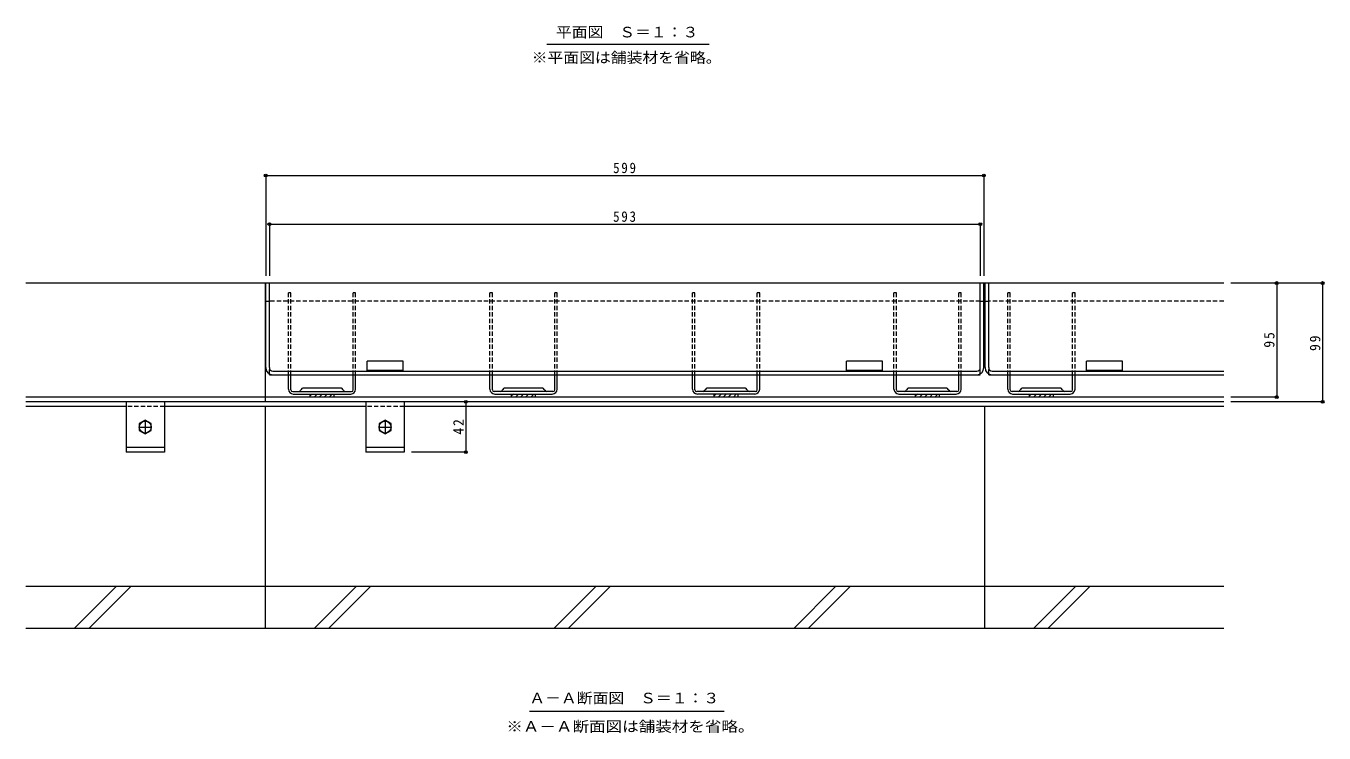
# Model space of a CAD drawing. Units: millimetres at full size, sheet at 1:3. Extents: x -1082 to 1176, y -818 to 815.
# Drawn here: x -1049 to 34, y -679 to -89 of the extents above; entities that cross this region are included whole.
import ezdxf
from ezdxf.enums import TextEntityAlignment as Align

# ---------------------------------------------------------------- set-up
doc = ezdxf.new("R2010")
doc.units = ezdxf.units.MM
doc.header["$LTSCALE"] = 3
doc.header["$PDMODE"] = 32
doc.header["$PDSIZE"] = 2.4
doc.linetypes.add('CHAIN1', pattern=[8, 5, -1, 1, -1])
doc.linetypes.add('DASHED1', pattern=[1.8, 1.2, -0.6])
for name, color, linetype, lineweight in [('B-1', 2, 'Continuous', 9), ('B-2', 3, 'Continuous', 9), ('B-3', 4, 'Continuous', 9), ('B-4', 7, 'Continuous', 9), ('B-5', 7, 'Continuous', 9), ('B-8', 3, 'Continuous', 9), ('B-A', 2, 'Continuous', 9), ('B-F', 6, 'Continuous', 9)]:
    doc.layers.add(name, color=color, linetype=linetype, lineweight=lineweight)
doc.styles.add('ＭＳ ゴシック', font='')
doc.styles.get('ＭＳ ゴシック').set_extended_font_data('MS Gothic')

msp = doc.modelspace()

# ---------------------------------------------------------------- linework, layer by layer
at = {"layer": 'B-1'}
for p, q in [((-848.672, -303.606), (-1048.672, -303.606)), ((-849.172, -303.606), (-849.172, -402.606)), ((-49.672, -303.606), (-249.672, -303.606)), ((-49.672, -398.606), (-1048.672, -398.606)), ((-49.672, -402.606), (-1048.672, -402.606))]:
    msp.add_line(p, q, dxfattribs=at)
at = {"layer": 'B-2'}
for p, q in [((-249.672, -303.607), (-848.672, -303.607)), ((-848.672, -374.106), (-848.672, -303.607)), ((-845.672, -374.106), (-845.672, -303.607)), ((-252.672, -374.106), (-252.672, -303.607)), ((-249.672, -374.106), (-249.672, -303.607)), ((-49.672, -303.607), (-248.672, -303.607)), ((-248.672, -374.106), (-248.672, -303.607)), ((-245.672, -374.106), (-245.672, -303.607)), ((-848.672, -318.607), (-845.672, -318.607)), ((-252.672, -318.607), (-249.672, -318.607)), ((-248.672, -318.607), (-245.672, -318.607)), ((-842.672, -377.106), (-255.672, -377.106)), ((-764.172, -377.106), (-764.172, -368.606)), ((-764.172, -376.106), (-734.172, -376.106)), ((-364.172, -377.106), (-364.172, -368.606)), ((-364.172, -376.106), (-334.172, -376.106)), ((-242.672, -377.106), (-49.672, -377.106)), ((-164.172, -377.106), (-164.172, -368.606)), ((-164.172, -376.106), (-134.172, -376.106)), ((-845.672, -380.106), (-845.672, -379.303)), ((-845.672, -380.106), (-252.672, -380.106)), ((-252.672, -380.106), (-252.672, -379.303)), ((-245.672, -380.106), (-245.672, -379.303)), ((-245.672, -380.106), (-49.672, -380.106))]:
    msp.add_line(p, q, dxfattribs=at)
at = {"layer": 'B-2', "linetype": 'DASHED1'}
for p, q in [((-845.672, -379.303), (-845.672, -374.106)), ((-252.672, -379.303), (-252.672, -374.106)), ((-245.672, -379.303), (-245.672, -374.106))]:
    msp.add_line(p, q, dxfattribs=at)
at = {"layer": 'B-2'}
for points in [[(-734.172, -377.106), (-734.172, -368.606), (-764.172, -368.606)], [(-334.172, -377.106), (-334.172, -368.606), (-364.172, -368.606)], [(-134.172, -377.106), (-134.172, -368.606), (-164.172, -368.606)]]:
    msp.add_lwpolyline(points, dxfattribs=at)
for centre, radius, start, end in [((-842.672, -374.106), 6, 180, 270), ((-842.672, -374.106), 3, 180, 270), ((-255.672, -374.106), 6, 270, 0), ((-255.672, -374.106), 3, 270, 0), ((-242.672, -374.106), 6, 180, 270), ((-242.672, -374.106), 3, 180, 270)]:
    msp.add_arc(centre, radius, start, end, dxfattribs=at)
at = {"layer": 'B-3', "linetype": 'DASHED1'}
for p, q in [((-829.672, -311.607), (-827.672, -311.607)), ((-829.672, -380.106), (-829.672, -311.607)), ((-827.672, -380.106), (-827.672, -311.607)), ((-775.672, -311.607), (-773.672, -311.607)), ((-775.672, -380.106), (-775.672, -311.607)), ((-773.672, -380.106), (-773.672, -311.607)), ((-661.672, -311.607), (-659.672, -311.607)), ((-661.672, -380.106), (-661.672, -311.607)), ((-659.672, -380.106), (-659.672, -311.607)), ((-607.672, -311.607), (-605.672, -311.607)), ((-607.672, -380.106), (-607.672, -311.607)), ((-605.672, -380.106), (-605.672, -311.607)), ((-492.672, -311.607), (-490.672, -311.607)), ((-492.672, -380.106), (-492.672, -311.607)), ((-490.672, -380.106), (-490.672, -311.607)), ((-438.672, -311.607), (-436.672, -311.607)), ((-438.672, -380.106), (-438.672, -311.607)), ((-436.672, -380.106), (-436.672, -311.607)), ((-324.672, -311.607), (-322.672, -311.607)), ((-324.672, -380.106), (-324.672, -311.607)), ((-322.672, -380.106), (-322.672, -311.607)), ((-270.672, -311.607), (-268.672, -311.607)), ((-270.672, -380.106), (-270.672, -311.607)), ((-268.672, -380.106), (-268.672, -311.607)), ((-229.672, -311.607), (-227.672, -311.607)), ((-229.672, -380.106), (-229.672, -311.607)), ((-227.672, -380.106), (-227.672, -311.607)), ((-175.672, -311.607), (-173.672, -311.607)), ((-175.672, -380.106), (-175.672, -311.607)), ((-173.672, -380.106), (-173.672, -311.607))]:
    msp.add_line(p, q, dxfattribs=at)
at = {"layer": 'B-3'}
for p, q in [((-829.672, -380.106), (-827.672, -380.106)), ((-829.672, -392.106), (-829.672, -380.106)), ((-827.672, -392.606), (-827.672, -380.106)), ((-775.672, -380.106), (-773.672, -380.106)), ((-775.672, -392.606), (-775.672, -380.106)), ((-773.672, -392.106), (-773.672, -380.106)), ((-661.672, -380.106), (-659.672, -380.106)), ((-661.672, -392.106), (-661.672, -380.106)), ((-659.672, -392.606), (-659.672, -380.106)), ((-607.672, -380.106), (-605.672, -380.106)), ((-607.672, -392.606), (-607.672, -380.106)), ((-605.672, -392.106), (-605.672, -380.106)), ((-492.672, -380.106), (-490.672, -380.106)), ((-492.672, -392.106), (-492.672, -380.106)), ((-490.672, -392.606), (-490.672, -380.106)), ((-438.672, -380.106), (-436.672, -380.106)), ((-438.672, -392.606), (-438.672, -380.106)), ((-436.672, -392.106), (-436.672, -380.106)), ((-324.672, -380.106), (-322.672, -380.106)), ((-324.672, -392.106), (-324.672, -380.106)), ((-322.672, -392.606), (-322.672, -380.106)), ((-270.672, -380.106), (-268.672, -380.106)), ((-270.672, -392.606), (-270.672, -380.106)), ((-268.672, -392.106), (-268.672, -380.106)), ((-229.672, -380.106), (-227.672, -380.106)), ((-229.672, -392.106), (-229.672, -380.106)), ((-227.672, -392.606), (-227.672, -380.106)), ((-175.672, -380.106), (-173.672, -380.106)), ((-175.672, -392.606), (-175.672, -380.106)), ((-173.672, -392.106), (-173.672, -380.106)), ((-826.172, -394.106), (-777.172, -394.106)), ((-825.672, -396.106), (-777.672, -396.106)), ((-786.422, -391.106), (-816.922, -391.106)), ((-810.128, -396.106), (-811.672, -397.65)), ((-805.886, -396.106), (-808.386, -398.606)), ((-801.643, -396.106), (-804.143, -398.606)), ((-797.4, -396.106), (-799.9, -398.606)), ((-793.158, -396.106), (-795.658, -398.606)), ((-791.672, -398.606), (-791.672, -396.106)), ((-609.172, -394.106), (-658.172, -394.106)), ((-657.672, -396.106), (-609.672, -396.106)), ((-618.422, -391.106), (-648.922, -391.106)), ((-642.128, -396.106), (-643.672, -397.65)), ((-637.886, -396.106), (-640.386, -398.606)), ((-633.643, -396.106), (-636.143, -398.606)), ((-629.4, -396.106), (-631.9, -398.606)), ((-625.158, -396.106), (-627.658, -398.606)), ((-623.672, -398.606), (-623.672, -396.106)), ((-440.172, -394.106), (-489.172, -394.106)), ((-440.672, -396.106), (-488.672, -396.106)), ((-449.422, -391.106), (-479.922, -391.106)), ((-473.128, -396.106), (-474.672, -397.65)), ((-468.886, -396.106), (-471.386, -398.606)), ((-464.643, -396.106), (-467.143, -398.606)), ((-460.4, -396.106), (-462.9, -398.606)), ((-456.158, -396.106), (-458.658, -398.606)), ((-454.672, -398.606), (-454.672, -396.106)), ((-272.172, -394.106), (-321.172, -394.106)), ((-320.672, -396.106), (-272.672, -396.106)), ((-281.422, -391.106), (-311.922, -391.106)), ((-305.128, -396.106), (-306.672, -397.65)), ((-300.886, -396.106), (-303.386, -398.606)), ((-296.643, -396.106), (-299.143, -398.606)), ((-292.4, -396.106), (-294.9, -398.606)), ((-288.158, -396.106), (-290.658, -398.606)), ((-286.672, -398.606), (-286.672, -396.106)), ((-177.172, -394.106), (-226.172, -394.106)), ((-225.672, -396.106), (-177.672, -396.106)), ((-186.422, -391.106), (-216.922, -391.106)), ((-210.128, -396.106), (-211.672, -397.65)), ((-205.886, -396.106), (-208.386, -398.606)), ((-201.643, -396.106), (-204.143, -398.606)), ((-197.4, -396.106), (-199.9, -398.606)), ((-193.158, -396.106), (-195.658, -398.606)), ((-191.672, -398.606), (-191.672, -396.106))]:
    msp.add_line(p, q, dxfattribs=at)
for points in [[(-791.672, -398.606), (-811.672, -398.606), (-811.672, -396.106)], [(-623.672, -398.606), (-643.672, -398.606), (-643.672, -396.106)], [(-454.672, -398.606), (-474.672, -398.606), (-474.672, -396.106)], [(-286.672, -398.606), (-306.672, -398.606), (-306.672, -396.106)], [(-191.672, -398.606), (-211.672, -398.606), (-211.672, -396.106)]]:
    msp.add_lwpolyline(points, dxfattribs=at)
for centre, radius, start, end in [((-825.672, -392.106), 4, 180, 270), ((-826.172, -392.606), 1.5, 180, 270), ((-820.795, -392.606), 1.5, 270, 345.52249), ((-816.922, -393.606), 2.5, 90, 165.52249), ((-786.422, -393.606), 2.5, 14.47751, 90), ((-782.549, -392.606), 1.5, 194.47751, 270), ((-777.672, -392.106), 4, 270, 0), ((-777.172, -392.606), 1.5, 270, 0), ((-657.672, -392.106), 4, 180, 270), ((-658.172, -392.606), 1.5, 180, 270), ((-652.795, -392.606), 1.5, 270, 345.52249), ((-648.922, -393.606), 2.5, 90, 165.52249), ((-618.422, -393.606), 2.5, 14.47751, 90), ((-614.549, -392.606), 1.5, 194.47751, 270), ((-609.672, -392.106), 4, 270, 0), ((-609.172, -392.606), 1.5, 270, 0), ((-488.672, -392.106), 4, 180, 270), ((-489.172, -392.606), 1.5, 180, 270), ((-483.795, -392.606), 1.5, 270, 345.52249), ((-479.922, -393.606), 2.5, 90, 165.52249), ((-449.422, -393.606), 2.5, 14.47751, 90), ((-445.549, -392.606), 1.5, 194.47751, 270), ((-440.672, -392.106), 4, 270, 0), ((-440.172, -392.606), 1.5, 270, 0), ((-320.672, -392.106), 4, 180, 270), ((-321.172, -392.606), 1.5, 180, 270), ((-315.795, -392.606), 1.5, 270, 345.52249), ((-311.922, -393.606), 2.5, 90, 165.52249), ((-281.422, -393.606), 2.5, 14.47751, 90), ((-277.549, -392.606), 1.5, 194.47751, 270), ((-272.672, -392.106), 4, 270, 0), ((-272.172, -392.606), 1.5, 270, 0), ((-225.672, -392.106), 4, 180, 270), ((-226.172, -392.606), 1.5, 180, 270), ((-220.795, -392.606), 1.5, 270, 345.52249), ((-216.922, -393.606), 2.5, 90, 165.52249), ((-186.422, -393.606), 2.5, 14.47751, 90), ((-182.549, -392.606), 1.5, 194.47751, 270), ((-177.672, -392.106), 4, 270, 0), ((-177.172, -392.606), 1.5, 270, 0)]:
    msp.add_arc(centre, radius, start, end, dxfattribs=at)
at = {"layer": 'B-4'}
for p, q in [((-848.672, -212.984), (-848.672, -297.606)), ((-848.672, -213.884), (-249.672, -213.884)), ((-249.672, -212.984), (-249.672, -297.606)), ((-845.672, -253.567), (-845.672, -297.606)), ((-845.672, -254.467), (-252.672, -254.467)), ((-252.672, -253.567), (-252.672, -297.606)), ((33.741, -303.606), (-43.672, -303.606)), ((-5.393, -303.606), (-5.393, -398.606)), ((32.841, -303.606), (32.841, -402.606)), ((-4.493, -398.606), (-43.672, -398.606)), ((-681.747, -402.606), (-681.747, -444.606)), ((33.741, -402.606), (-43.672, -402.606)), ((-680.847, -444.606), (-727.172, -444.606))]:
    msp.add_line(p, q, dxfattribs=at)
for p in [(-848.672, -213.884), (-249.672, -213.884), (-845.672, -254.467), (-252.672, -254.467), (-5.393, -303.606), (32.841, -303.606), (-5.393, -398.606), (-681.747, -402.606), (32.841, -402.606), (-681.747, -444.606)]:
    msp.add_point(p, dxfattribs=at)
at = {"layer": 'B-5'}
for p, q in [((-614.303, -104.347), (-478.914, -104.347)), ((-628.637, -660.565), (-466.383, -660.565))]:
    msp.add_line(p, q, dxfattribs=at)
at = {"layer": 'B-8'}
for p, q in [((-965.172, -402.606), (-965.172, -444.606)), ((-933.172, -402.606), (-933.172, -444.606)), ((-765.172, -402.606), (-765.172, -444.606)), ((-733.172, -402.606), (-733.172, -444.606)), ((-933.172, -440.606), (-965.172, -440.606)), ((-733.172, -440.606), (-765.172, -440.606)), ((-933.172, -444.606), (-965.172, -444.606)), ((-733.172, -444.606), (-765.172, -444.606))]:
    msp.add_line(p, q, dxfattribs=at)
at = {"layer": 'B-8', "linetype": 'DASHED1'}
for p, q in [((-933.172, -406.606), (-965.172, -406.606)), ((-733.172, -406.606), (-765.172, -406.606))]:
    msp.add_line(p, q, dxfattribs=at)
at = {"layer": 'B-8', "linetype": 'CHAIN1'}
for p, q in [((-949.172, -417.833), (-949.172, -429.38)), ((-749.172, -417.833), (-749.172, -429.38)), ((-954.172, -423.606), (-944.172, -423.606)), ((-754.172, -423.606), (-744.172, -423.606))]:
    msp.add_line(p, q, dxfattribs=at)
at = {"layer": 'B-A', "color": 6, "linetype": 'DASHED1'}
for p, q in [((-252.672, -318.607), (-845.672, -318.607)), ((-49.672, -318.607), (-245.672, -318.607))]:
    msp.add_line(p, q, dxfattribs=at)
at = {"layer": 'B-A'}
for points in [[(-954.172, -420.72), (-954.172, -426.493), (-949.172, -429.38), (-944.172, -426.493), (-944.172, -420.72), (-949.172, -417.833)], [(-754.172, -420.72), (-754.172, -426.493), (-749.172, -429.38), (-744.172, -426.493), (-744.172, -420.72), (-749.172, -417.833)]]:
    msp.add_lwpolyline(points, close=True, dxfattribs=at)
for centre in [(-949.172, -423.606), (-749.172, -423.606)]:
    msp.add_circle(centre, 5, dxfattribs=at)
at = {"layer": 'B-F'}
for p, q in [((-965.172, -406.606), (-1048.672, -406.606)), ((-765.172, -406.606), (-933.172, -406.606)), ((-849.172, -406.606), (-849.172, -591.606)), ((-49.672, -406.606), (-733.172, -406.606)), ((-249.172, -406.606), (-249.172, -591.606)), ((-49.672, -556.606), (-1048.672, -556.606)), ((-1008.33, -591.606), (-973.33, -556.606)), ((-996.309, -591.606), (-961.309, -556.606)), ((-808.33, -591.606), (-773.33, -556.606)), ((-796.309, -591.606), (-761.309, -556.606)), ((-608.33, -591.606), (-573.33, -556.606)), ((-596.309, -591.606), (-561.309, -556.606)), ((-408.33, -591.606), (-373.33, -556.606)), ((-396.309, -591.606), (-361.309, -556.606)), ((-208.33, -591.606), (-173.33, -556.606)), ((-196.309, -591.606), (-161.309, -556.606)), ((-49.672, -591.606), (-1048.672, -591.606))]:
    msp.add_line(p, q, dxfattribs=at)

# ---------------------------------------------------------------- texts
at = {"layer": 'B-4', "color": 2, "char_height": 8.798, "attachment_point": 7, "style": 'ＭＳ ゴシック'}
for s, insert in [('\\T1.27;\\W0.9;599', (-558.922, -212.084)), ('\\T1.27;\\W0.9;593', (-558.922, -252.667))]:
    msp.add_mtext(s, dxfattribs=dict(at, insert=insert))
at = {"layer": 'B-4', "color": 2, "char_height": 8.798, "attachment_point": 7, "rotation": 90, "style": 'ＭＳ ゴシック'}
for s, insert in [('\\T1.27;\\W0.95;95', (-7.193, -357.481)), ('\\T1.27;\\W0.95;99', (31.041, -360.231)), ('\\T1.27;\\W0.95;42', (-683.547, -429.981))]:
    msp.add_mtext(s, dxfattribs=dict(at, insert=insert))
at = {"layer": 'B-5', "color": 2, "style": 'ＭＳ ゴシック'}
for s, width, p in [('平面図\u3000Ｓ＝１：３', 1.1, (-606.632, -101.436)), ('※平面図は舗装材を省略。', 1.1, (-626.882, -122.652)), ('Ａ－Ａ断面図\u3000Ｓ＝１：３', 1.1, (-628.844, -656.609)), ('※Ａ－Ａ断面図は舗装材を省略。', 1.15, (-648.01, -680.288))]:
    msp.add_text(s, height=8.798, dxfattribs=dict(at, width=width)).set_placement(p, align=Align.BOTTOM_LEFT)

doc.saveas('drawing.dxf')
